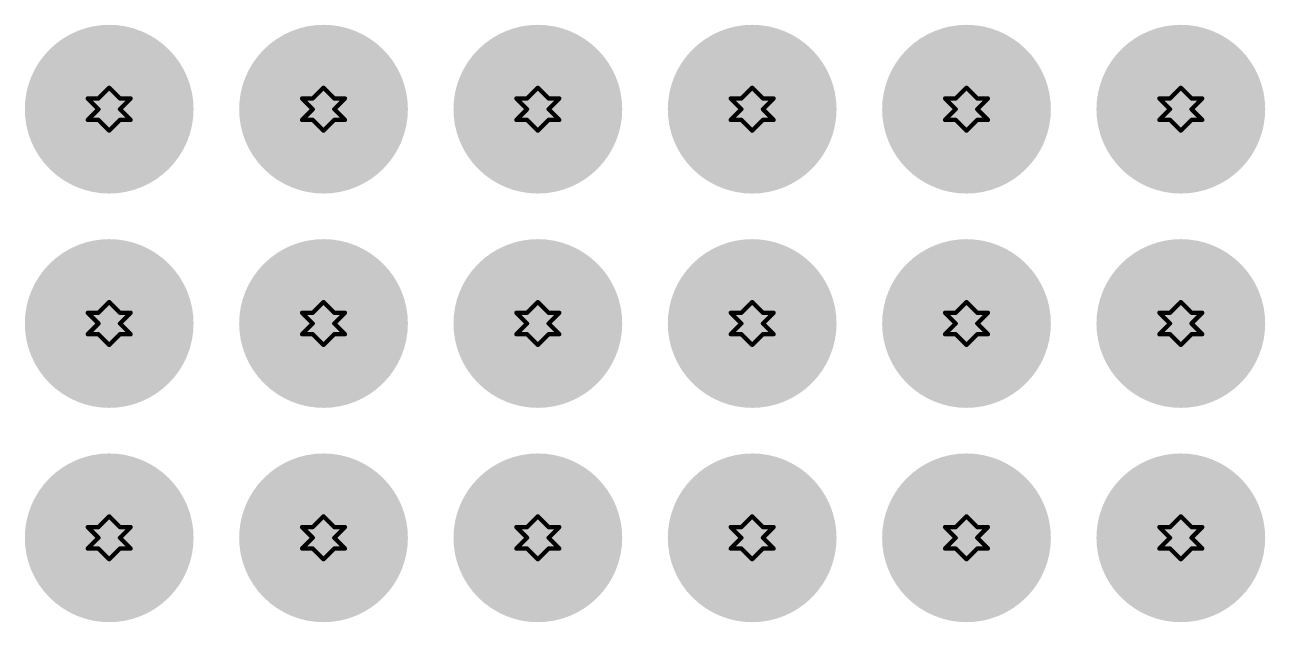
# Model space of a CAD drawing. Header units: millimetres. Extents: x 3.26 to 13.14, y 5.38 to 10.83.
# Drawn here: x 8.761 to 9.339, y 6.68 to 6.958 of the extents above; entities that cross this region are included whole.
import ezdxf

# ---------------------------------------------------------------- set-up
doc = ezdxf.new("R2010")
doc.units = ezdxf.units.MM
doc.header["$MEASUREMENT"] = 0
for name, color, linetype in [('BottomLayer', 5, 'Continuous'), ('BottomSolder', 6, 'Continuous'), ('DrillDrawing', 1, 'Continuous'), ('MultiLayer', 9, 'Continuous'), ('TopLayer', 1, 'Continuous'), ('TopSolder', 216, 'Continuous'), ('ViaHoleLayer', 16, 'Continuous')]:
    doc.layers.add(name, color=color, linetype=linetype)

msp = doc.modelspace()

# ---------------------------------------------------------------- linework, layer by layer
at = {"layer": 'BottomLayer', "const_width": 0.03937}
for points in [[(8.78032, 6.919, 1), (8.81969, 6.919, 1)], [(8.88032, 6.919, 1), (8.91969, 6.919, 1)], [(8.98032, 6.919, 1), (9.01969, 6.919, 1)], [(9.08032, 6.919, 1), (9.11969, 6.919, 1)], [(9.18032, 6.919, 1), (9.21969, 6.919, 1)], [(9.28032, 6.919, 1), (9.31969, 6.919, 1)], [(8.78032, 6.819, 1), (8.81969, 6.819, 1)], [(8.88032, 6.819, 1), (8.91969, 6.819, 1)], [(8.98032, 6.819, 1), (9.01969, 6.819, 1)], [(9.08032, 6.819, 1), (9.11969, 6.819, 1)], [(9.18032, 6.819, 1), (9.21969, 6.819, 1)], [(9.28032, 6.819, 1), (9.31969, 6.819, 1)], [(8.78032, 6.719, 1), (8.81969, 6.719, 1)], [(8.88032, 6.719, 1), (8.91969, 6.719, 1)], [(8.98032, 6.719, 1), (9.01969, 6.719, 1)], [(9.08032, 6.719, 1), (9.11969, 6.719, 1)], [(9.18032, 6.719, 1), (9.21969, 6.719, 1)], [(9.28032, 6.719, 1), (9.31969, 6.719, 1)]]:
    msp.add_lwpolyline(points, format="xyb", close=True, dxfattribs=at)
at = {"layer": 'BottomSolder', "const_width": 0.03937}
for points in [[(8.78032, 6.919, 1), (8.81969, 6.919, 1)], [(8.88032, 6.919, 1), (8.91969, 6.919, 1)], [(8.98032, 6.919, 1), (9.01969, 6.919, 1)], [(9.08032, 6.919, 1), (9.11969, 6.919, 1)], [(9.18032, 6.919, 1), (9.21969, 6.919, 1)], [(9.28032, 6.919, 1), (9.31969, 6.919, 1)], [(8.78032, 6.819, 1), (8.81969, 6.819, 1)], [(8.88032, 6.819, 1), (8.91969, 6.819, 1)], [(8.98032, 6.819, 1), (9.01969, 6.819, 1)], [(9.08032, 6.819, 1), (9.11969, 6.819, 1)], [(9.18032, 6.819, 1), (9.21969, 6.819, 1)], [(9.28032, 6.819, 1), (9.31969, 6.819, 1)], [(8.78032, 6.719, 1), (8.81969, 6.719, 1)], [(8.88032, 6.719, 1), (8.91969, 6.719, 1)], [(8.98032, 6.719, 1), (9.01969, 6.719, 1)], [(9.08032, 6.719, 1), (9.11969, 6.719, 1)], [(9.18032, 6.719, 1), (9.21969, 6.719, 1)], [(9.28032, 6.719, 1), (9.31969, 6.719, 1)]]:
    msp.add_lwpolyline(points, format="xyb", close=True, dxfattribs=at)
at = {"layer": 'DrillDrawing', "const_width": 0.002}
for points in [[(8.795, 6.924), (8.8, 6.929)], [(8.8, 6.929), (8.805, 6.924)], [(8.895, 6.924), (8.9, 6.929)], [(8.9, 6.929), (8.905, 6.924)], [(8.995, 6.924), (9, 6.929)], [(9, 6.929), (9.005, 6.924)], [(9.095, 6.924), (9.1, 6.929)], [(9.1, 6.929), (9.105, 6.924)], [(9.195, 6.924), (9.2, 6.929)], [(9.2, 6.929), (9.205, 6.924)], [(9.295, 6.924), (9.3, 6.929)], [(9.3, 6.929), (9.305, 6.924)], [(8.79, 6.924), (8.795, 6.919)], [(8.79, 6.924), (8.795, 6.924)], [(8.805, 6.924), (8.81, 6.924)], [(8.805, 6.919), (8.81, 6.924)], [(8.89, 6.924), (8.895, 6.919)], [(8.89, 6.924), (8.895, 6.924)], [(8.905, 6.924), (8.91, 6.924)], [(8.905, 6.919), (8.91, 6.924)], [(8.99, 6.924), (8.995, 6.919)], [(8.99, 6.924), (8.995, 6.924)], [(9.005, 6.924), (9.01, 6.924)], [(9.005, 6.919), (9.01, 6.924)], [(9.09, 6.924), (9.095, 6.919)], [(9.09, 6.924), (9.095, 6.924)], [(9.105, 6.924), (9.11, 6.924)], [(9.105, 6.919), (9.11, 6.924)], [(9.19, 6.924), (9.195, 6.919)], [(9.19, 6.924), (9.195, 6.924)], [(9.205, 6.924), (9.21, 6.924)], [(9.205, 6.919), (9.21, 6.924)], [(9.29, 6.924), (9.295, 6.919)], [(9.29, 6.924), (9.295, 6.924)], [(9.305, 6.924), (9.31, 6.924)], [(9.305, 6.919), (9.31, 6.924)], [(8.79, 6.914), (8.795, 6.919)], [(8.805, 6.919), (8.81, 6.914)], [(8.89, 6.914), (8.895, 6.919)], [(8.905, 6.919), (8.91, 6.914)], [(8.99, 6.914), (8.995, 6.919)], [(9.005, 6.919), (9.01, 6.914)], [(9.09, 6.914), (9.095, 6.919)], [(9.105, 6.919), (9.11, 6.914)], [(9.19, 6.914), (9.195, 6.919)], [(9.205, 6.919), (9.21, 6.914)], [(9.29, 6.914), (9.295, 6.919)], [(9.305, 6.919), (9.31, 6.914)], [(8.79, 6.914), (8.795, 6.914)], [(8.795, 6.914), (8.8, 6.909)], [(8.8, 6.909), (8.805, 6.914)], [(8.805, 6.914), (8.81, 6.914)], [(8.89, 6.914), (8.895, 6.914)], [(8.895, 6.914), (8.9, 6.909)], [(8.9, 6.909), (8.905, 6.914)], [(8.905, 6.914), (8.91, 6.914)], [(8.99, 6.914), (8.995, 6.914)], [(8.995, 6.914), (9, 6.909)], [(9, 6.909), (9.005, 6.914)], [(9.005, 6.914), (9.01, 6.914)], [(9.09, 6.914), (9.095, 6.914)], [(9.095, 6.914), (9.1, 6.909)], [(9.1, 6.909), (9.105, 6.914)], [(9.105, 6.914), (9.11, 6.914)], [(9.19, 6.914), (9.195, 6.914)], [(9.195, 6.914), (9.2, 6.909)], [(9.2, 6.909), (9.205, 6.914)], [(9.205, 6.914), (9.21, 6.914)], [(9.29, 6.914), (9.295, 6.914)], [(9.295, 6.914), (9.3, 6.909)], [(9.3, 6.909), (9.305, 6.914)], [(9.305, 6.914), (9.31, 6.914)], [(8.795, 6.824), (8.8, 6.829)], [(8.8, 6.829), (8.805, 6.824)], [(8.895, 6.824), (8.9, 6.829)], [(8.9, 6.829), (8.905, 6.824)], [(8.995, 6.824), (9, 6.829)], [(9, 6.829), (9.005, 6.824)], [(9.095, 6.824), (9.1, 6.829)], [(9.1, 6.829), (9.105, 6.824)], [(9.195, 6.824), (9.2, 6.829)], [(9.2, 6.829), (9.205, 6.824)], [(9.295, 6.824), (9.3, 6.829)], [(9.3, 6.829), (9.305, 6.824)], [(8.79, 6.824), (8.795, 6.819)], [(8.79, 6.824), (8.795, 6.824)], [(8.805, 6.824), (8.81, 6.824)], [(8.805, 6.819), (8.81, 6.824)], [(8.89, 6.824), (8.895, 6.819)], [(8.89, 6.824), (8.895, 6.824)], [(8.905, 6.824), (8.91, 6.824)], [(8.905, 6.819), (8.91, 6.824)], [(8.99, 6.824), (8.995, 6.819)], [(8.99, 6.824), (8.995, 6.824)], [(9.005, 6.824), (9.01, 6.824)], [(9.005, 6.819), (9.01, 6.824)], [(9.09, 6.824), (9.095, 6.819)], [(9.09, 6.824), (9.095, 6.824)], [(9.105, 6.824), (9.11, 6.824)], [(9.105, 6.819), (9.11, 6.824)], [(9.19, 6.824), (9.195, 6.819)], [(9.19, 6.824), (9.195, 6.824)], [(9.205, 6.824), (9.21, 6.824)], [(9.205, 6.819), (9.21, 6.824)], [(9.29, 6.824), (9.295, 6.819)], [(9.29, 6.824), (9.295, 6.824)], [(9.305, 6.824), (9.31, 6.824)], [(9.305, 6.819), (9.31, 6.824)], [(8.79, 6.814), (8.795, 6.819)], [(8.805, 6.819), (8.81, 6.814)], [(8.89, 6.814), (8.895, 6.819)], [(8.905, 6.819), (8.91, 6.814)], [(8.99, 6.814), (8.995, 6.819)], [(9.005, 6.819), (9.01, 6.814)], [(9.09, 6.814), (9.095, 6.819)], [(9.105, 6.819), (9.11, 6.814)], [(9.19, 6.814), (9.195, 6.819)], [(9.205, 6.819), (9.21, 6.814)], [(9.29, 6.814), (9.295, 6.819)], [(9.305, 6.819), (9.31, 6.814)], [(8.79, 6.814), (8.795, 6.814)], [(8.795, 6.814), (8.8, 6.809)], [(8.8, 6.809), (8.805, 6.814)], [(8.805, 6.814), (8.81, 6.814)], [(8.89, 6.814), (8.895, 6.814)], [(8.895, 6.814), (8.9, 6.809)], [(8.9, 6.809), (8.905, 6.814)], [(8.905, 6.814), (8.91, 6.814)], [(8.99, 6.814), (8.995, 6.814)], [(8.995, 6.814), (9, 6.809)], [(9, 6.809), (9.005, 6.814)], [(9.005, 6.814), (9.01, 6.814)], [(9.09, 6.814), (9.095, 6.814)], [(9.095, 6.814), (9.1, 6.809)], [(9.1, 6.809), (9.105, 6.814)], [(9.105, 6.814), (9.11, 6.814)], [(9.19, 6.814), (9.195, 6.814)], [(9.195, 6.814), (9.2, 6.809)], [(9.2, 6.809), (9.205, 6.814)], [(9.205, 6.814), (9.21, 6.814)], [(9.29, 6.814), (9.295, 6.814)], [(9.295, 6.814), (9.3, 6.809)], [(9.3, 6.809), (9.305, 6.814)], [(9.305, 6.814), (9.31, 6.814)], [(8.79, 6.724), (8.795, 6.719)], [(8.79, 6.724), (8.795, 6.724)], [(8.795, 6.724), (8.8, 6.729)], [(8.8, 6.729), (8.805, 6.724)], [(8.805, 6.724), (8.81, 6.724)], [(8.805, 6.719), (8.81, 6.724)], [(8.89, 6.724), (8.895, 6.719)], [(8.89, 6.724), (8.895, 6.724)], [(8.895, 6.724), (8.9, 6.729)], [(8.9, 6.729), (8.905, 6.724)], [(8.905, 6.724), (8.91, 6.724)], [(8.905, 6.719), (8.91, 6.724)], [(8.99, 6.724), (8.995, 6.719)], [(8.99, 6.724), (8.995, 6.724)], [(8.995, 6.724), (9, 6.729)], [(9, 6.729), (9.005, 6.724)], [(9.005, 6.724), (9.01, 6.724)], [(9.005, 6.719), (9.01, 6.724)], [(9.09, 6.724), (9.095, 6.719)], [(9.09, 6.724), (9.095, 6.724)], [(9.095, 6.724), (9.1, 6.729)], [(9.1, 6.729), (9.105, 6.724)], [(9.105, 6.724), (9.11, 6.724)], [(9.105, 6.719), (9.11, 6.724)], [(9.19, 6.724), (9.195, 6.719)], [(9.19, 6.724), (9.195, 6.724)], [(9.195, 6.724), (9.2, 6.729)], [(9.2, 6.729), (9.205, 6.724)], [(9.205, 6.724), (9.21, 6.724)], [(9.205, 6.719), (9.21, 6.724)], [(9.29, 6.724), (9.295, 6.719)], [(9.29, 6.724), (9.295, 6.724)], [(9.295, 6.724), (9.3, 6.729)], [(9.3, 6.729), (9.305, 6.724)], [(9.305, 6.724), (9.31, 6.724)], [(9.305, 6.719), (9.31, 6.724)], [(8.79, 6.714), (8.795, 6.719)], [(8.805, 6.719), (8.81, 6.714)], [(8.89, 6.714), (8.895, 6.719)], [(8.905, 6.719), (8.91, 6.714)], [(8.99, 6.714), (8.995, 6.719)], [(9.005, 6.719), (9.01, 6.714)], [(9.09, 6.714), (9.095, 6.719)], [(9.105, 6.719), (9.11, 6.714)], [(9.19, 6.714), (9.195, 6.719)], [(9.205, 6.719), (9.21, 6.714)], [(9.29, 6.714), (9.295, 6.719)], [(9.305, 6.719), (9.31, 6.714)], [(8.79, 6.714), (8.795, 6.714)], [(8.795, 6.714), (8.8, 6.709)], [(8.8, 6.709), (8.805, 6.714)], [(8.805, 6.714), (8.81, 6.714)], [(8.89, 6.714), (8.895, 6.714)], [(8.895, 6.714), (8.9, 6.709)], [(8.9, 6.709), (8.905, 6.714)], [(8.905, 6.714), (8.91, 6.714)], [(8.99, 6.714), (8.995, 6.714)], [(8.995, 6.714), (9, 6.709)], [(9, 6.709), (9.005, 6.714)], [(9.005, 6.714), (9.01, 6.714)], [(9.09, 6.714), (9.095, 6.714)], [(9.095, 6.714), (9.1, 6.709)], [(9.1, 6.709), (9.105, 6.714)], [(9.105, 6.714), (9.11, 6.714)], [(9.19, 6.714), (9.195, 6.714)], [(9.195, 6.714), (9.2, 6.709)], [(9.2, 6.709), (9.205, 6.714)], [(9.205, 6.714), (9.21, 6.714)], [(9.29, 6.714), (9.295, 6.714)], [(9.295, 6.714), (9.3, 6.709)], [(9.3, 6.709), (9.305, 6.714)], [(9.305, 6.714), (9.31, 6.714)]]:
    msp.add_lwpolyline(points, dxfattribs=at)
at = {"layer": 'DrillDrawing', "const_width": 0.001}
for points in [[(8.7995, 6.929, 1), (8.8005, 6.929, 1)], [(8.7995, 6.929, 1), (8.8005, 6.929, 1)], [(8.8995, 6.929, 1), (8.9005, 6.929, 1)], [(8.8995, 6.929, 1), (8.9005, 6.929, 1)], [(8.9995, 6.929, 1), (9.0005, 6.929, 1)], [(8.9995, 6.929, 1), (9.0005, 6.929, 1)], [(9.0995, 6.929, 1), (9.1005, 6.929, 1)], [(9.0995, 6.929, 1), (9.1005, 6.929, 1)], [(9.1995, 6.929, 1), (9.2005, 6.929, 1)], [(9.1995, 6.929, 1), (9.2005, 6.929, 1)], [(9.2995, 6.929, 1), (9.3005, 6.929, 1)], [(9.2995, 6.929, 1), (9.3005, 6.929, 1)], [(8.7895, 6.924, 1), (8.7905, 6.924, 1)], [(8.7895, 6.924, 1), (8.7905, 6.924, 1)], [(8.7945, 6.924, 1), (8.7955, 6.924, 1)], [(8.7945, 6.924, 1), (8.7955, 6.924, 1)], [(8.8045, 6.924, 1), (8.8055, 6.924, 1)], [(8.8045, 6.924, 1), (8.8055, 6.924, 1)], [(8.8095, 6.924, 1), (8.8105, 6.924, 1)], [(8.8095, 6.924, 1), (8.8105, 6.924, 1)], [(8.8895, 6.924, 1), (8.8905, 6.924, 1)], [(8.8895, 6.924, 1), (8.8905, 6.924, 1)], [(8.8945, 6.924, 1), (8.8955, 6.924, 1)], [(8.8945, 6.924, 1), (8.8955, 6.924, 1)], [(8.9045, 6.924, 1), (8.9055, 6.924, 1)], [(8.9045, 6.924, 1), (8.9055, 6.924, 1)], [(8.9095, 6.924, 1), (8.9105, 6.924, 1)], [(8.9095, 6.924, 1), (8.9105, 6.924, 1)], [(8.9895, 6.924, 1), (8.9905, 6.924, 1)], [(8.9895, 6.924, 1), (8.9905, 6.924, 1)], [(8.9945, 6.924, 1), (8.9955, 6.924, 1)], [(8.9945, 6.924, 1), (8.9955, 6.924, 1)], [(9.0045, 6.924, 1), (9.0055, 6.924, 1)], [(9.0045, 6.924, 1), (9.0055, 6.924, 1)], [(9.0095, 6.924, 1), (9.0105, 6.924, 1)], [(9.0095, 6.924, 1), (9.0105, 6.924, 1)], [(9.0895, 6.924, 1), (9.0905, 6.924, 1)], [(9.0895, 6.924, 1), (9.0905, 6.924, 1)], [(9.0945, 6.924, 1), (9.0955, 6.924, 1)], [(9.0945, 6.924, 1), (9.0955, 6.924, 1)], [(9.1045, 6.924, 1), (9.1055, 6.924, 1)], [(9.1045, 6.924, 1), (9.1055, 6.924, 1)], [(9.1095, 6.924, 1), (9.1105, 6.924, 1)], [(9.1095, 6.924, 1), (9.1105, 6.924, 1)], [(9.1895, 6.924, 1), (9.1905, 6.924, 1)], [(9.1895, 6.924, 1), (9.1905, 6.924, 1)], [(9.1945, 6.924, 1), (9.1955, 6.924, 1)], [(9.1945, 6.924, 1), (9.1955, 6.924, 1)], [(9.2045, 6.924, 1), (9.2055, 6.924, 1)], [(9.2045, 6.924, 1), (9.2055, 6.924, 1)], [(9.2095, 6.924, 1), (9.2105, 6.924, 1)], [(9.2095, 6.924, 1), (9.2105, 6.924, 1)], [(9.2895, 6.924, 1), (9.2905, 6.924, 1)], [(9.2895, 6.924, 1), (9.2905, 6.924, 1)], [(9.2945, 6.924, 1), (9.2955, 6.924, 1)], [(9.2945, 6.924, 1), (9.2955, 6.924, 1)], [(9.3045, 6.924, 1), (9.3055, 6.924, 1)], [(9.3045, 6.924, 1), (9.3055, 6.924, 1)], [(9.3095, 6.924, 1), (9.3105, 6.924, 1)], [(9.3095, 6.924, 1), (9.3105, 6.924, 1)], [(8.7945, 6.919, 1), (8.7955, 6.919, 1)], [(8.7945, 6.919, 1), (8.7955, 6.919, 1)], [(8.8045, 6.919, 1), (8.8055, 6.919, 1)], [(8.8045, 6.919, 1), (8.8055, 6.919, 1)], [(8.8945, 6.919, 1), (8.8955, 6.919, 1)], [(8.8945, 6.919, 1), (8.8955, 6.919, 1)], [(8.9045, 6.919, 1), (8.9055, 6.919, 1)], [(8.9045, 6.919, 1), (8.9055, 6.919, 1)], [(8.9945, 6.919, 1), (8.9955, 6.919, 1)], [(8.9945, 6.919, 1), (8.9955, 6.919, 1)], [(9.0045, 6.919, 1), (9.0055, 6.919, 1)], [(9.0045, 6.919, 1), (9.0055, 6.919, 1)], [(9.0945, 6.919, 1), (9.0955, 6.919, 1)], [(9.0945, 6.919, 1), (9.0955, 6.919, 1)], [(9.1045, 6.919, 1), (9.1055, 6.919, 1)], [(9.1045, 6.919, 1), (9.1055, 6.919, 1)], [(9.1945, 6.919, 1), (9.1955, 6.919, 1)], [(9.1945, 6.919, 1), (9.1955, 6.919, 1)], [(9.2045, 6.919, 1), (9.2055, 6.919, 1)], [(9.2045, 6.919, 1), (9.2055, 6.919, 1)], [(9.2945, 6.919, 1), (9.2955, 6.919, 1)], [(9.2945, 6.919, 1), (9.2955, 6.919, 1)], [(9.3045, 6.919, 1), (9.3055, 6.919, 1)], [(9.3045, 6.919, 1), (9.3055, 6.919, 1)], [(8.7895, 6.914, 1), (8.7905, 6.914, 1)], [(8.7895, 6.914, 1), (8.7905, 6.914, 1)], [(8.7945, 6.914, 1), (8.7955, 6.914, 1)], [(8.7945, 6.914, 1), (8.7955, 6.914, 1)], [(8.8045, 6.914, 1), (8.8055, 6.914, 1)], [(8.8045, 6.914, 1), (8.8055, 6.914, 1)], [(8.8095, 6.914, 1), (8.8105, 6.914, 1)], [(8.8095, 6.914, 1), (8.8105, 6.914, 1)], [(8.8895, 6.914, 1), (8.8905, 6.914, 1)], [(8.8895, 6.914, 1), (8.8905, 6.914, 1)], [(8.8945, 6.914, 1), (8.8955, 6.914, 1)], [(8.8945, 6.914, 1), (8.8955, 6.914, 1)], [(8.9045, 6.914, 1), (8.9055, 6.914, 1)], [(8.9045, 6.914, 1), (8.9055, 6.914, 1)], [(8.9095, 6.914, 1), (8.9105, 6.914, 1)], [(8.9095, 6.914, 1), (8.9105, 6.914, 1)], [(8.9895, 6.914, 1), (8.9905, 6.914, 1)], [(8.9895, 6.914, 1), (8.9905, 6.914, 1)], [(8.9945, 6.914, 1), (8.9955, 6.914, 1)], [(8.9945, 6.914, 1), (8.9955, 6.914, 1)], [(9.0045, 6.914, 1), (9.0055, 6.914, 1)], [(9.0045, 6.914, 1), (9.0055, 6.914, 1)], [(9.0095, 6.914, 1), (9.0105, 6.914, 1)], [(9.0095, 6.914, 1), (9.0105, 6.914, 1)], [(9.0895, 6.914, 1), (9.0905, 6.914, 1)], [(9.0895, 6.914, 1), (9.0905, 6.914, 1)], [(9.0945, 6.914, 1), (9.0955, 6.914, 1)], [(9.0945, 6.914, 1), (9.0955, 6.914, 1)], [(9.1045, 6.914, 1), (9.1055, 6.914, 1)], [(9.1045, 6.914, 1), (9.1055, 6.914, 1)], [(9.1095, 6.914, 1), (9.1105, 6.914, 1)], [(9.1095, 6.914, 1), (9.1105, 6.914, 1)], [(9.1895, 6.914, 1), (9.1905, 6.914, 1)], [(9.1895, 6.914, 1), (9.1905, 6.914, 1)], [(9.1945, 6.914, 1), (9.1955, 6.914, 1)], [(9.1945, 6.914, 1), (9.1955, 6.914, 1)], [(9.2045, 6.914, 1), (9.2055, 6.914, 1)], [(9.2045, 6.914, 1), (9.2055, 6.914, 1)], [(9.2095, 6.914, 1), (9.2105, 6.914, 1)], [(9.2095, 6.914, 1), (9.2105, 6.914, 1)], [(9.2895, 6.914, 1), (9.2905, 6.914, 1)], [(9.2895, 6.914, 1), (9.2905, 6.914, 1)], [(9.2945, 6.914, 1), (9.2955, 6.914, 1)], [(9.2945, 6.914, 1), (9.2955, 6.914, 1)], [(9.3045, 6.914, 1), (9.3055, 6.914, 1)], [(9.3045, 6.914, 1), (9.3055, 6.914, 1)], [(9.3095, 6.914, 1), (9.3105, 6.914, 1)], [(9.3095, 6.914, 1), (9.3105, 6.914, 1)], [(8.7995, 6.909, 1), (8.8005, 6.909, 1)], [(8.7995, 6.909, 1), (8.8005, 6.909, 1)], [(8.8995, 6.909, 1), (8.9005, 6.909, 1)], [(8.8995, 6.909, 1), (8.9005, 6.909, 1)], [(8.9995, 6.909, 1), (9.0005, 6.909, 1)], [(8.9995, 6.909, 1), (9.0005, 6.909, 1)], [(9.0995, 6.909, 1), (9.1005, 6.909, 1)], [(9.0995, 6.909, 1), (9.1005, 6.909, 1)], [(9.1995, 6.909, 1), (9.2005, 6.909, 1)], [(9.1995, 6.909, 1), (9.2005, 6.909, 1)], [(9.2995, 6.909, 1), (9.3005, 6.909, 1)], [(9.2995, 6.909, 1), (9.3005, 6.909, 1)], [(8.7995, 6.829, 1), (8.8005, 6.829, 1)], [(8.7995, 6.829, 1), (8.8005, 6.829, 1)], [(8.8995, 6.829, 1), (8.9005, 6.829, 1)], [(8.8995, 6.829, 1), (8.9005, 6.829, 1)], [(8.9995, 6.829, 1), (9.0005, 6.829, 1)], [(8.9995, 6.829, 1), (9.0005, 6.829, 1)], [(9.0995, 6.829, 1), (9.1005, 6.829, 1)], [(9.0995, 6.829, 1), (9.1005, 6.829, 1)], [(9.1995, 6.829, 1), (9.2005, 6.829, 1)], [(9.1995, 6.829, 1), (9.2005, 6.829, 1)], [(9.2995, 6.829, 1), (9.3005, 6.829, 1)], [(9.2995, 6.829, 1), (9.3005, 6.829, 1)], [(8.7895, 6.824, 1), (8.7905, 6.824, 1)], [(8.7895, 6.824, 1), (8.7905, 6.824, 1)], [(8.7945, 6.824, 1), (8.7955, 6.824, 1)], [(8.7945, 6.824, 1), (8.7955, 6.824, 1)], [(8.8045, 6.824, 1), (8.8055, 6.824, 1)], [(8.8045, 6.824, 1), (8.8055, 6.824, 1)], [(8.8095, 6.824, 1), (8.8105, 6.824, 1)], [(8.8095, 6.824, 1), (8.8105, 6.824, 1)], [(8.8895, 6.824, 1), (8.8905, 6.824, 1)], [(8.8895, 6.824, 1), (8.8905, 6.824, 1)], [(8.8945, 6.824, 1), (8.8955, 6.824, 1)], [(8.8945, 6.824, 1), (8.8955, 6.824, 1)], [(8.9045, 6.824, 1), (8.9055, 6.824, 1)], [(8.9045, 6.824, 1), (8.9055, 6.824, 1)], [(8.9095, 6.824, 1), (8.9105, 6.824, 1)], [(8.9095, 6.824, 1), (8.9105, 6.824, 1)], [(8.9895, 6.824, 1), (8.9905, 6.824, 1)], [(8.9895, 6.824, 1), (8.9905, 6.824, 1)], [(8.9945, 6.824, 1), (8.9955, 6.824, 1)], [(8.9945, 6.824, 1), (8.9955, 6.824, 1)], [(9.0045, 6.824, 1), (9.0055, 6.824, 1)], [(9.0045, 6.824, 1), (9.0055, 6.824, 1)], [(9.0095, 6.824, 1), (9.0105, 6.824, 1)], [(9.0095, 6.824, 1), (9.0105, 6.824, 1)], [(9.0895, 6.824, 1), (9.0905, 6.824, 1)], [(9.0895, 6.824, 1), (9.0905, 6.824, 1)], [(9.0945, 6.824, 1), (9.0955, 6.824, 1)], [(9.0945, 6.824, 1), (9.0955, 6.824, 1)], [(9.1045, 6.824, 1), (9.1055, 6.824, 1)], [(9.1045, 6.824, 1), (9.1055, 6.824, 1)], [(9.1095, 6.824, 1), (9.1105, 6.824, 1)], [(9.1095, 6.824, 1), (9.1105, 6.824, 1)], [(9.1895, 6.824, 1), (9.1905, 6.824, 1)], [(9.1895, 6.824, 1), (9.1905, 6.824, 1)], [(9.1945, 6.824, 1), (9.1955, 6.824, 1)], [(9.1945, 6.824, 1), (9.1955, 6.824, 1)], [(9.2045, 6.824, 1), (9.2055, 6.824, 1)], [(9.2045, 6.824, 1), (9.2055, 6.824, 1)], [(9.2095, 6.824, 1), (9.2105, 6.824, 1)], [(9.2095, 6.824, 1), (9.2105, 6.824, 1)], [(9.2895, 6.824, 1), (9.2905, 6.824, 1)], [(9.2895, 6.824, 1), (9.2905, 6.824, 1)], [(9.2945, 6.824, 1), (9.2955, 6.824, 1)], [(9.2945, 6.824, 1), (9.2955, 6.824, 1)], [(9.3045, 6.824, 1), (9.3055, 6.824, 1)], [(9.3045, 6.824, 1), (9.3055, 6.824, 1)], [(9.3095, 6.824, 1), (9.3105, 6.824, 1)], [(9.3095, 6.824, 1), (9.3105, 6.824, 1)], [(8.7945, 6.819, 1), (8.7955, 6.819, 1)], [(8.7945, 6.819, 1), (8.7955, 6.819, 1)], [(8.8045, 6.819, 1), (8.8055, 6.819, 1)], [(8.8045, 6.819, 1), (8.8055, 6.819, 1)], [(8.8945, 6.819, 1), (8.8955, 6.819, 1)], [(8.8945, 6.819, 1), (8.8955, 6.819, 1)], [(8.9045, 6.819, 1), (8.9055, 6.819, 1)], [(8.9045, 6.819, 1), (8.9055, 6.819, 1)], [(8.9945, 6.819, 1), (8.9955, 6.819, 1)], [(8.9945, 6.819, 1), (8.9955, 6.819, 1)], [(9.0045, 6.819, 1), (9.0055, 6.819, 1)], [(9.0045, 6.819, 1), (9.0055, 6.819, 1)], [(9.0945, 6.819, 1), (9.0955, 6.819, 1)], [(9.0945, 6.819, 1), (9.0955, 6.819, 1)], [(9.1045, 6.819, 1), (9.1055, 6.819, 1)], [(9.1045, 6.819, 1), (9.1055, 6.819, 1)], [(9.1945, 6.819, 1), (9.1955, 6.819, 1)], [(9.1945, 6.819, 1), (9.1955, 6.819, 1)], [(9.2045, 6.819, 1), (9.2055, 6.819, 1)], [(9.2045, 6.819, 1), (9.2055, 6.819, 1)], [(9.2945, 6.819, 1), (9.2955, 6.819, 1)], [(9.2945, 6.819, 1), (9.2955, 6.819, 1)], [(9.3045, 6.819, 1), (9.3055, 6.819, 1)], [(9.3045, 6.819, 1), (9.3055, 6.819, 1)], [(8.7895, 6.814, 1), (8.7905, 6.814, 1)], [(8.7895, 6.814, 1), (8.7905, 6.814, 1)], [(8.7945, 6.814, 1), (8.7955, 6.814, 1)], [(8.7945, 6.814, 1), (8.7955, 6.814, 1)], [(8.8045, 6.814, 1), (8.8055, 6.814, 1)], [(8.8045, 6.814, 1), (8.8055, 6.814, 1)], [(8.8095, 6.814, 1), (8.8105, 6.814, 1)], [(8.8095, 6.814, 1), (8.8105, 6.814, 1)], [(8.8895, 6.814, 1), (8.8905, 6.814, 1)], [(8.8895, 6.814, 1), (8.8905, 6.814, 1)], [(8.8945, 6.814, 1), (8.8955, 6.814, 1)], [(8.8945, 6.814, 1), (8.8955, 6.814, 1)], [(8.9045, 6.814, 1), (8.9055, 6.814, 1)], [(8.9045, 6.814, 1), (8.9055, 6.814, 1)], [(8.9095, 6.814, 1), (8.9105, 6.814, 1)], [(8.9095, 6.814, 1), (8.9105, 6.814, 1)], [(8.9895, 6.814, 1), (8.9905, 6.814, 1)], [(8.9895, 6.814, 1), (8.9905, 6.814, 1)], [(8.9945, 6.814, 1), (8.9955, 6.814, 1)], [(8.9945, 6.814, 1), (8.9955, 6.814, 1)], [(9.0045, 6.814, 1), (9.0055, 6.814, 1)], [(9.0045, 6.814, 1), (9.0055, 6.814, 1)], [(9.0095, 6.814, 1), (9.0105, 6.814, 1)], [(9.0095, 6.814, 1), (9.0105, 6.814, 1)], [(9.0895, 6.814, 1), (9.0905, 6.814, 1)], [(9.0895, 6.814, 1), (9.0905, 6.814, 1)], [(9.0945, 6.814, 1), (9.0955, 6.814, 1)], [(9.0945, 6.814, 1), (9.0955, 6.814, 1)], [(9.1045, 6.814, 1), (9.1055, 6.814, 1)], [(9.1045, 6.814, 1), (9.1055, 6.814, 1)], [(9.1095, 6.814, 1), (9.1105, 6.814, 1)], [(9.1095, 6.814, 1), (9.1105, 6.814, 1)], [(9.1895, 6.814, 1), (9.1905, 6.814, 1)], [(9.1895, 6.814, 1), (9.1905, 6.814, 1)], [(9.1945, 6.814, 1), (9.1955, 6.814, 1)], [(9.1945, 6.814, 1), (9.1955, 6.814, 1)], [(9.2045, 6.814, 1), (9.2055, 6.814, 1)], [(9.2045, 6.814, 1), (9.2055, 6.814, 1)], [(9.2095, 6.814, 1), (9.2105, 6.814, 1)], [(9.2095, 6.814, 1), (9.2105, 6.814, 1)], [(9.2895, 6.814, 1), (9.2905, 6.814, 1)], [(9.2895, 6.814, 1), (9.2905, 6.814, 1)], [(9.2945, 6.814, 1), (9.2955, 6.814, 1)], [(9.2945, 6.814, 1), (9.2955, 6.814, 1)], [(9.3045, 6.814, 1), (9.3055, 6.814, 1)], [(9.3045, 6.814, 1), (9.3055, 6.814, 1)], [(9.3095, 6.814, 1), (9.3105, 6.814, 1)], [(9.3095, 6.814, 1), (9.3105, 6.814, 1)], [(8.7995, 6.809, 1), (8.8005, 6.809, 1)], [(8.7995, 6.809, 1), (8.8005, 6.809, 1)], [(8.8995, 6.809, 1), (8.9005, 6.809, 1)], [(8.8995, 6.809, 1), (8.9005, 6.809, 1)], [(8.9995, 6.809, 1), (9.0005, 6.809, 1)], [(8.9995, 6.809, 1), (9.0005, 6.809, 1)], [(9.0995, 6.809, 1), (9.1005, 6.809, 1)], [(9.0995, 6.809, 1), (9.1005, 6.809, 1)], [(9.1995, 6.809, 1), (9.2005, 6.809, 1)], [(9.1995, 6.809, 1), (9.2005, 6.809, 1)], [(9.2995, 6.809, 1), (9.3005, 6.809, 1)], [(9.2995, 6.809, 1), (9.3005, 6.809, 1)], [(8.7895, 6.724, 1), (8.7905, 6.724, 1)], [(8.7895, 6.724, 1), (8.7905, 6.724, 1)], [(8.7945, 6.724, 1), (8.7955, 6.724, 1)], [(8.7945, 6.724, 1), (8.7955, 6.724, 1)], [(8.7995, 6.729, 1), (8.8005, 6.729, 1)], [(8.7995, 6.729, 1), (8.8005, 6.729, 1)], [(8.8045, 6.724, 1), (8.8055, 6.724, 1)], [(8.8045, 6.724, 1), (8.8055, 6.724, 1)], [(8.8095, 6.724, 1), (8.8105, 6.724, 1)], [(8.8095, 6.724, 1), (8.8105, 6.724, 1)], [(8.8895, 6.724, 1), (8.8905, 6.724, 1)], [(8.8895, 6.724, 1), (8.8905, 6.724, 1)], [(8.8945, 6.724, 1), (8.8955, 6.724, 1)], [(8.8945, 6.724, 1), (8.8955, 6.724, 1)], [(8.8995, 6.729, 1), (8.9005, 6.729, 1)], [(8.8995, 6.729, 1), (8.9005, 6.729, 1)], [(8.9045, 6.724, 1), (8.9055, 6.724, 1)], [(8.9045, 6.724, 1), (8.9055, 6.724, 1)], [(8.9095, 6.724, 1), (8.9105, 6.724, 1)], [(8.9095, 6.724, 1), (8.9105, 6.724, 1)], [(8.9895, 6.724, 1), (8.9905, 6.724, 1)], [(8.9895, 6.724, 1), (8.9905, 6.724, 1)], [(8.9945, 6.724, 1), (8.9955, 6.724, 1)], [(8.9945, 6.724, 1), (8.9955, 6.724, 1)], [(8.9995, 6.729, 1), (9.0005, 6.729, 1)], [(8.9995, 6.729, 1), (9.0005, 6.729, 1)], [(9.0045, 6.724, 1), (9.0055, 6.724, 1)], [(9.0045, 6.724, 1), (9.0055, 6.724, 1)], [(9.0095, 6.724, 1), (9.0105, 6.724, 1)], [(9.0095, 6.724, 1), (9.0105, 6.724, 1)], [(9.0895, 6.724, 1), (9.0905, 6.724, 1)], [(9.0895, 6.724, 1), (9.0905, 6.724, 1)], [(9.0945, 6.724, 1), (9.0955, 6.724, 1)], [(9.0945, 6.724, 1), (9.0955, 6.724, 1)], [(9.0995, 6.729, 1), (9.1005, 6.729, 1)], [(9.0995, 6.729, 1), (9.1005, 6.729, 1)], [(9.1045, 6.724, 1), (9.1055, 6.724, 1)], [(9.1045, 6.724, 1), (9.1055, 6.724, 1)], [(9.1095, 6.724, 1), (9.1105, 6.724, 1)], [(9.1095, 6.724, 1), (9.1105, 6.724, 1)], [(9.1895, 6.724, 1), (9.1905, 6.724, 1)], [(9.1895, 6.724, 1), (9.1905, 6.724, 1)], [(9.1945, 6.724, 1), (9.1955, 6.724, 1)], [(9.1945, 6.724, 1), (9.1955, 6.724, 1)], [(9.1995, 6.729, 1), (9.2005, 6.729, 1)], [(9.1995, 6.729, 1), (9.2005, 6.729, 1)], [(9.2045, 6.724, 1), (9.2055, 6.724, 1)], [(9.2045, 6.724, 1), (9.2055, 6.724, 1)], [(9.2095, 6.724, 1), (9.2105, 6.724, 1)], [(9.2095, 6.724, 1), (9.2105, 6.724, 1)], [(9.2895, 6.724, 1), (9.2905, 6.724, 1)], [(9.2895, 6.724, 1), (9.2905, 6.724, 1)], [(9.2945, 6.724, 1), (9.2955, 6.724, 1)], [(9.2945, 6.724, 1), (9.2955, 6.724, 1)], [(9.2995, 6.729, 1), (9.3005, 6.729, 1)], [(9.2995, 6.729, 1), (9.3005, 6.729, 1)], [(9.3045, 6.724, 1), (9.3055, 6.724, 1)], [(9.3045, 6.724, 1), (9.3055, 6.724, 1)], [(9.3095, 6.724, 1), (9.3105, 6.724, 1)], [(9.3095, 6.724, 1), (9.3105, 6.724, 1)], [(8.7945, 6.719, 1), (8.7955, 6.719, 1)], [(8.7945, 6.719, 1), (8.7955, 6.719, 1)], [(8.8045, 6.719, 1), (8.8055, 6.719, 1)], [(8.8045, 6.719, 1), (8.8055, 6.719, 1)], [(8.8945, 6.719, 1), (8.8955, 6.719, 1)], [(8.8945, 6.719, 1), (8.8955, 6.719, 1)], [(8.9045, 6.719, 1), (8.9055, 6.719, 1)], [(8.9045, 6.719, 1), (8.9055, 6.719, 1)], [(8.9945, 6.719, 1), (8.9955, 6.719, 1)], [(8.9945, 6.719, 1), (8.9955, 6.719, 1)], [(9.0045, 6.719, 1), (9.0055, 6.719, 1)], [(9.0045, 6.719, 1), (9.0055, 6.719, 1)], [(9.0945, 6.719, 1), (9.0955, 6.719, 1)], [(9.0945, 6.719, 1), (9.0955, 6.719, 1)], [(9.1045, 6.719, 1), (9.1055, 6.719, 1)], [(9.1045, 6.719, 1), (9.1055, 6.719, 1)], [(9.1945, 6.719, 1), (9.1955, 6.719, 1)], [(9.1945, 6.719, 1), (9.1955, 6.719, 1)], [(9.2045, 6.719, 1), (9.2055, 6.719, 1)], [(9.2045, 6.719, 1), (9.2055, 6.719, 1)], [(9.2945, 6.719, 1), (9.2955, 6.719, 1)], [(9.2945, 6.719, 1), (9.2955, 6.719, 1)], [(9.3045, 6.719, 1), (9.3055, 6.719, 1)], [(9.3045, 6.719, 1), (9.3055, 6.719, 1)], [(8.7895, 6.714, 1), (8.7905, 6.714, 1)], [(8.7895, 6.714, 1), (8.7905, 6.714, 1)], [(8.7945, 6.714, 1), (8.7955, 6.714, 1)], [(8.7945, 6.714, 1), (8.7955, 6.714, 1)], [(8.8045, 6.714, 1), (8.8055, 6.714, 1)], [(8.8045, 6.714, 1), (8.8055, 6.714, 1)], [(8.8095, 6.714, 1), (8.8105, 6.714, 1)], [(8.8095, 6.714, 1), (8.8105, 6.714, 1)], [(8.8895, 6.714, 1), (8.8905, 6.714, 1)], [(8.8895, 6.714, 1), (8.8905, 6.714, 1)], [(8.8945, 6.714, 1), (8.8955, 6.714, 1)], [(8.8945, 6.714, 1), (8.8955, 6.714, 1)], [(8.9045, 6.714, 1), (8.9055, 6.714, 1)], [(8.9045, 6.714, 1), (8.9055, 6.714, 1)], [(8.9095, 6.714, 1), (8.9105, 6.714, 1)], [(8.9095, 6.714, 1), (8.9105, 6.714, 1)], [(8.9895, 6.714, 1), (8.9905, 6.714, 1)], [(8.9895, 6.714, 1), (8.9905, 6.714, 1)], [(8.9945, 6.714, 1), (8.9955, 6.714, 1)], [(8.9945, 6.714, 1), (8.9955, 6.714, 1)], [(9.0045, 6.714, 1), (9.0055, 6.714, 1)], [(9.0045, 6.714, 1), (9.0055, 6.714, 1)], [(9.0095, 6.714, 1), (9.0105, 6.714, 1)], [(9.0095, 6.714, 1), (9.0105, 6.714, 1)], [(9.0895, 6.714, 1), (9.0905, 6.714, 1)], [(9.0895, 6.714, 1), (9.0905, 6.714, 1)], [(9.0945, 6.714, 1), (9.0955, 6.714, 1)], [(9.0945, 6.714, 1), (9.0955, 6.714, 1)], [(9.1045, 6.714, 1), (9.1055, 6.714, 1)], [(9.1045, 6.714, 1), (9.1055, 6.714, 1)], [(9.1095, 6.714, 1), (9.1105, 6.714, 1)], [(9.1095, 6.714, 1), (9.1105, 6.714, 1)], [(9.1895, 6.714, 1), (9.1905, 6.714, 1)], [(9.1895, 6.714, 1), (9.1905, 6.714, 1)], [(9.1945, 6.714, 1), (9.1955, 6.714, 1)], [(9.1945, 6.714, 1), (9.1955, 6.714, 1)], [(9.2045, 6.714, 1), (9.2055, 6.714, 1)], [(9.2045, 6.714, 1), (9.2055, 6.714, 1)], [(9.2095, 6.714, 1), (9.2105, 6.714, 1)], [(9.2095, 6.714, 1), (9.2105, 6.714, 1)], [(9.2895, 6.714, 1), (9.2905, 6.714, 1)], [(9.2895, 6.714, 1), (9.2905, 6.714, 1)], [(9.2945, 6.714, 1), (9.2955, 6.714, 1)], [(9.2945, 6.714, 1), (9.2955, 6.714, 1)], [(9.3045, 6.714, 1), (9.3055, 6.714, 1)], [(9.3045, 6.714, 1), (9.3055, 6.714, 1)], [(9.3095, 6.714, 1), (9.3105, 6.714, 1)], [(9.3095, 6.714, 1), (9.3105, 6.714, 1)], [(8.7995, 6.709, 1), (8.8005, 6.709, 1)], [(8.7995, 6.709, 1), (8.8005, 6.709, 1)], [(8.8995, 6.709, 1), (8.9005, 6.709, 1)], [(8.8995, 6.709, 1), (8.9005, 6.709, 1)], [(8.9995, 6.709, 1), (9.0005, 6.709, 1)], [(8.9995, 6.709, 1), (9.0005, 6.709, 1)], [(9.0995, 6.709, 1), (9.1005, 6.709, 1)], [(9.0995, 6.709, 1), (9.1005, 6.709, 1)], [(9.1995, 6.709, 1), (9.2005, 6.709, 1)], [(9.1995, 6.709, 1), (9.2005, 6.709, 1)], [(9.2995, 6.709, 1), (9.3005, 6.709, 1)], [(9.2995, 6.709, 1), (9.3005, 6.709, 1)]]:
    msp.add_lwpolyline(points, format="xyb", close=True, dxfattribs=at)
at = {"layer": 'MultiLayer', "const_width": 0.03937}
for points in [[(8.78032, 6.919, 1), (8.81969, 6.919, 1)], [(8.88032, 6.919, 1), (8.91969, 6.919, 1)], [(8.98032, 6.919, 1), (9.01969, 6.919, 1)], [(9.08032, 6.919, 1), (9.11969, 6.919, 1)], [(9.18032, 6.919, 1), (9.21969, 6.919, 1)], [(9.28032, 6.919, 1), (9.31969, 6.919, 1)], [(8.78032, 6.819, 1), (8.81969, 6.819, 1)], [(8.88032, 6.819, 1), (8.91969, 6.819, 1)], [(8.98032, 6.819, 1), (9.01969, 6.819, 1)], [(9.08032, 6.819, 1), (9.11969, 6.819, 1)], [(9.18032, 6.819, 1), (9.21969, 6.819, 1)], [(9.28032, 6.819, 1), (9.31969, 6.819, 1)], [(8.78032, 6.719, 1), (8.81969, 6.719, 1)], [(8.88032, 6.719, 1), (8.91969, 6.719, 1)], [(8.98032, 6.719, 1), (9.01969, 6.719, 1)], [(9.08032, 6.719, 1), (9.11969, 6.719, 1)], [(9.18032, 6.719, 1), (9.21969, 6.719, 1)], [(9.28032, 6.719, 1), (9.31969, 6.719, 1)]]:
    msp.add_lwpolyline(points, format="xyb", close=True, dxfattribs=at)
at = {"layer": 'TopLayer', "const_width": 0.03937}
for points in [[(8.78032, 6.919, 1), (8.81969, 6.919, 1)], [(8.88032, 6.919, 1), (8.91969, 6.919, 1)], [(8.98032, 6.919, 1), (9.01969, 6.919, 1)], [(9.08032, 6.919, 1), (9.11969, 6.919, 1)], [(9.18032, 6.919, 1), (9.21969, 6.919, 1)], [(9.28032, 6.919, 1), (9.31969, 6.919, 1)], [(8.78032, 6.819, 1), (8.81969, 6.819, 1)], [(8.88032, 6.819, 1), (8.91969, 6.819, 1)], [(8.98032, 6.819, 1), (9.01969, 6.819, 1)], [(9.08032, 6.819, 1), (9.11969, 6.819, 1)], [(9.18032, 6.819, 1), (9.21969, 6.819, 1)], [(9.28032, 6.819, 1), (9.31969, 6.819, 1)], [(8.78032, 6.719, 1), (8.81969, 6.719, 1)], [(8.88032, 6.719, 1), (8.91969, 6.719, 1)], [(8.98032, 6.719, 1), (9.01969, 6.719, 1)], [(9.08032, 6.719, 1), (9.11969, 6.719, 1)], [(9.18032, 6.719, 1), (9.21969, 6.719, 1)], [(9.28032, 6.719, 1), (9.31969, 6.719, 1)]]:
    msp.add_lwpolyline(points, format="xyb", close=True, dxfattribs=at)
at = {"layer": 'TopSolder', "const_width": 0.03937}
for points in [[(8.78032, 6.919, 1), (8.81969, 6.919, 1)], [(8.88032, 6.919, 1), (8.91969, 6.919, 1)], [(8.98032, 6.919, 1), (9.01969, 6.919, 1)], [(9.08032, 6.919, 1), (9.11969, 6.919, 1)], [(9.18032, 6.919, 1), (9.21969, 6.919, 1)], [(9.28032, 6.919, 1), (9.31969, 6.919, 1)], [(8.78032, 6.819, 1), (8.81969, 6.819, 1)], [(8.88032, 6.819, 1), (8.91969, 6.819, 1)], [(8.98032, 6.819, 1), (9.01969, 6.819, 1)], [(9.08032, 6.819, 1), (9.11969, 6.819, 1)], [(9.18032, 6.819, 1), (9.21969, 6.819, 1)], [(9.28032, 6.819, 1), (9.31969, 6.819, 1)], [(8.78032, 6.719, 1), (8.81969, 6.719, 1)], [(8.88032, 6.719, 1), (8.91969, 6.719, 1)], [(8.98032, 6.719, 1), (9.01969, 6.719, 1)], [(9.08032, 6.719, 1), (9.11969, 6.719, 1)], [(9.18032, 6.719, 1), (9.21969, 6.719, 1)], [(9.28032, 6.719, 1), (9.31969, 6.719, 1)]]:
    msp.add_lwpolyline(points, format="xyb", close=True, dxfattribs=at)
at = {"layer": 'ViaHoleLayer', "const_width": 0.01969}
for points in [[(8.79016, 6.919, 1), (8.80984, 6.919, 1)], [(8.89016, 6.919, 1), (8.90984, 6.919, 1)], [(8.99016, 6.919, 1), (9.00984, 6.919, 1)], [(9.09016, 6.919, 1), (9.10984, 6.919, 1)], [(9.19016, 6.919, 1), (9.20984, 6.919, 1)], [(9.29016, 6.919, 1), (9.30984, 6.919, 1)], [(8.79016, 6.819, 1), (8.80984, 6.819, 1)], [(8.89016, 6.819, 1), (8.90984, 6.819, 1)], [(8.99016, 6.819, 1), (9.00984, 6.819, 1)], [(9.09016, 6.819, 1), (9.10984, 6.819, 1)], [(9.19016, 6.819, 1), (9.20984, 6.819, 1)], [(9.29016, 6.819, 1), (9.30984, 6.819, 1)], [(8.79016, 6.719, 1), (8.80984, 6.719, 1)], [(8.89016, 6.719, 1), (8.90984, 6.719, 1)], [(8.99016, 6.719, 1), (9.00984, 6.719, 1)], [(9.09016, 6.719, 1), (9.10984, 6.719, 1)], [(9.19016, 6.719, 1), (9.20984, 6.719, 1)], [(9.29016, 6.719, 1), (9.30984, 6.719, 1)]]:
    msp.add_lwpolyline(points, format="xyb", close=True, dxfattribs=at)

doc.saveas('drawing.dxf')
